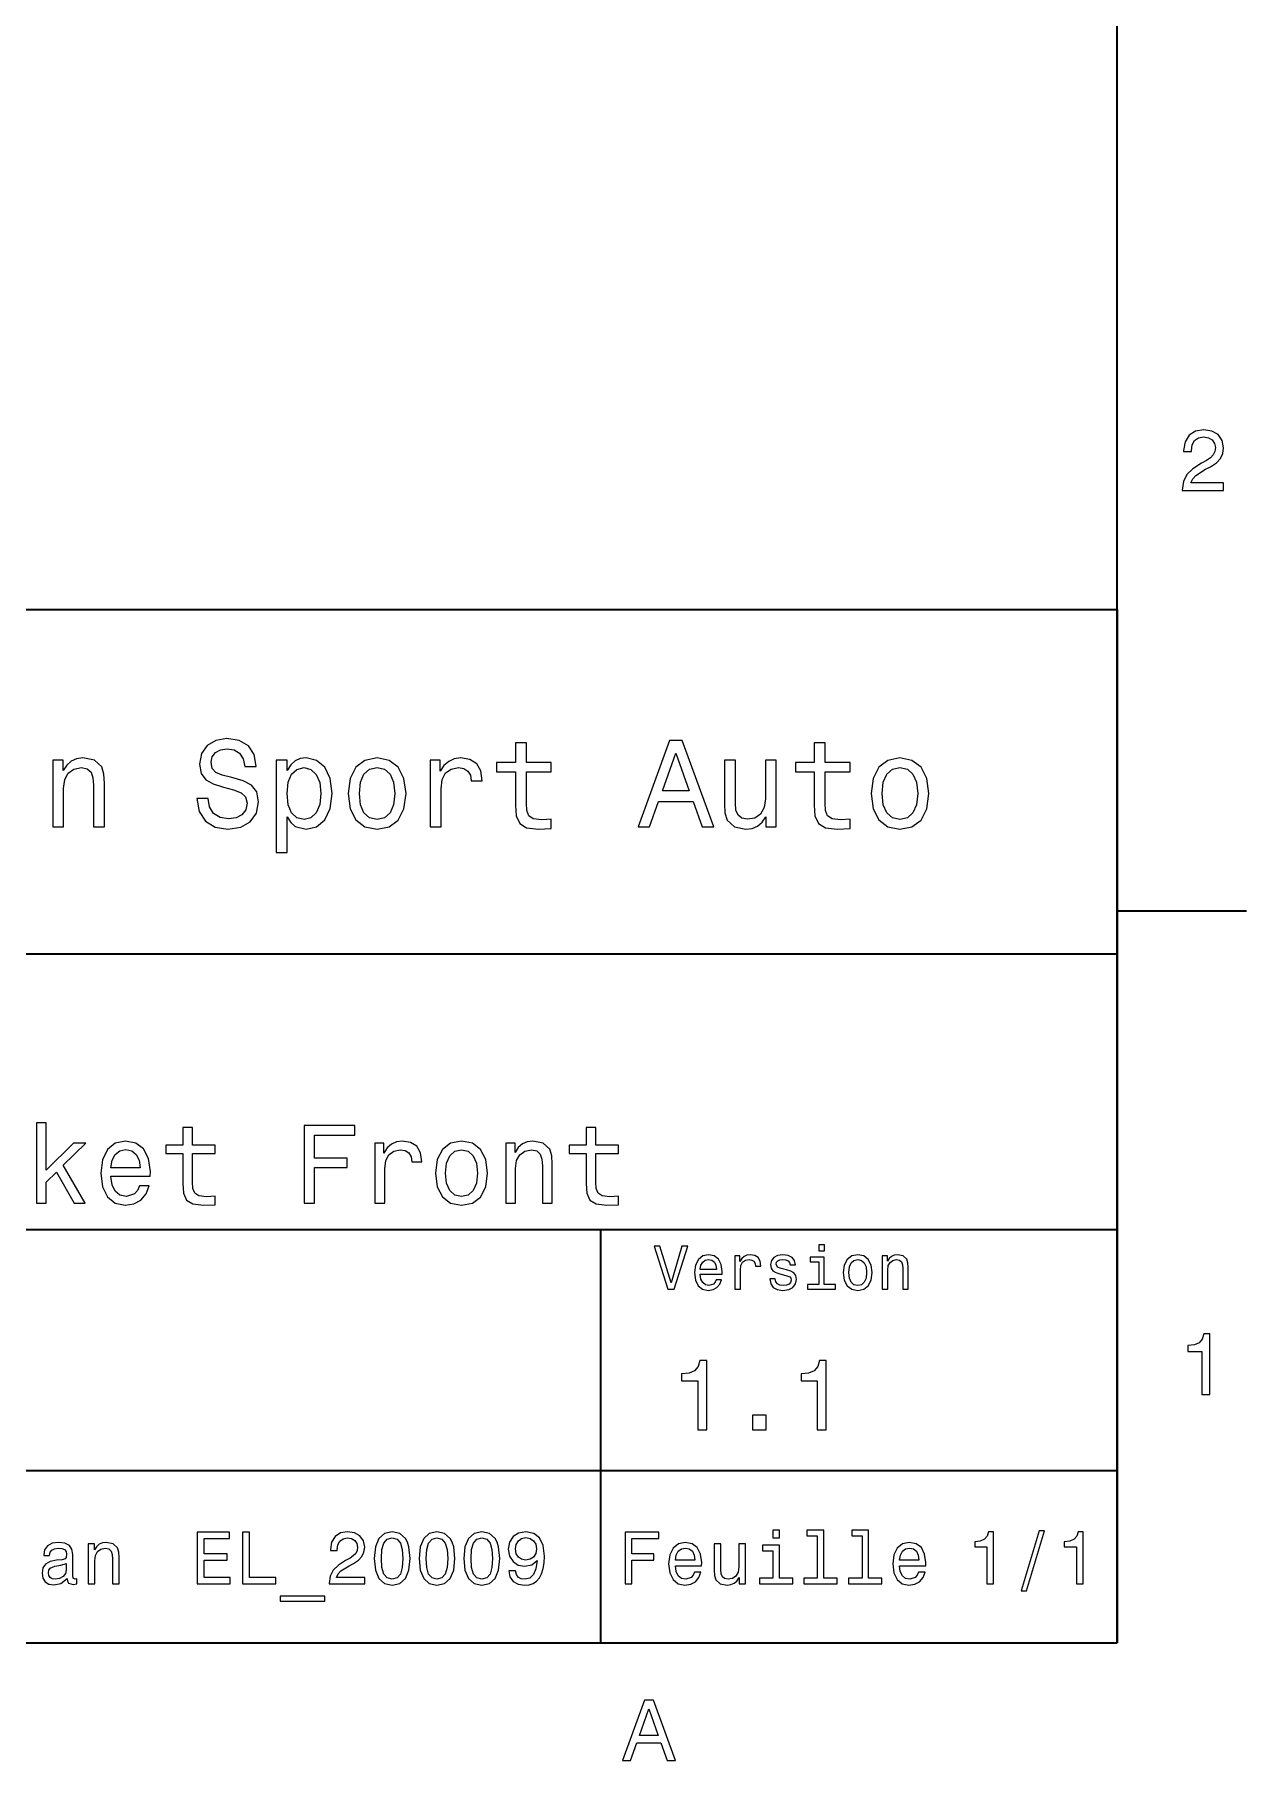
# Model space of a CAD drawing. Extents: x 0 to 297, y 0 to 210.
# Drawn here: x 224.1 to 294.5, y 3.2 to 103.4 of the extents above; entities that cross this region are included whole.
import ezdxf

# ---------------------------------------------------------------- set-up
doc = ezdxf.new("R2010")
doc.units = 0

msp = doc.modelspace()

# ---------------------------------------------------------------- linework, layer by layer
at = {"color": 7, "lineweight": 35}
for p, q in [((287, 10), (287, 200)), ((97, 70), (287, 70)), ((287, 70), (287, 10)), ((162, 50), (287, 50)), ((162, 34), (287, 34)), ((257, 10), (257, 34)), ((162, 20), (287, 20)), ((10, 10), (287, 10)), ((97, 10), (287, 10))]:
    msp.add_line(p, q, dxfattribs=at)
at = {"color": 7, "lineweight": 35, "ltscale": 0.1875}
msp.add_line((287, 52.5), (294.5, 52.5), dxfattribs=at)
at = {"color": 7, "lineweight": 13}
for points in [[(290.76947, 76.916786), (293.175079, 76.916786), (293.175079, 77.350502), (291.273773, 77.350502), (291.3797, 77.587532), (291.561249, 77.784218), (292.121033, 78.142288), (292.418579, 78.293587), (292.751434, 78.510445), (292.988464, 78.762604), (293.124634, 79.060158), (293.175079, 79.398056), (293.089355, 79.821686), (292.852325, 80.154541), (292.489197, 80.366356), (292.020172, 80.442001), (291.536041, 80.35627), (291.167877, 80.119232), (290.930847, 79.740997), (290.850159, 79.241714), (290.850159, 79.171112), (291.309082, 79.171112), (291.309082, 79.211456), (291.354462, 79.554398), (291.490631, 79.806557), (291.707489, 79.967941), (291.994965, 80.023415), (292.287476, 79.972984), (292.504333, 79.846901), (292.645538, 79.650215), (292.695984, 79.403099), (292.660675, 79.171112), (292.56485, 78.974426), (292.403473, 78.802956), (292.181549, 78.651657), (291.884003, 78.490273), (291.389771, 78.177589), (291.041779, 77.844742), (290.835022, 77.441284), (290.76947, 76.931915)], [(234.20462, 59.030979), (233.548996, 59.030979), (233.693085, 58.267288), (234.053314, 57.70533), (234.608078, 57.366714), (235.357361, 57.244236), (236.099426, 57.359509), (236.654175, 57.67651), (237.007202, 58.17363), (237.136902, 58.82925), (237.028824, 59.420029), (236.726227, 59.801872), (236.236313, 60.054031), (235.580704, 60.241352), (235.018738, 60.378242), (234.651306, 60.536743), (234.442368, 60.767288), (234.377533, 61.127522), (234.442368, 61.451729), (234.629684, 61.696686), (234.917877, 61.862389), (235.314133, 61.920029), (235.71759, 61.84798), (236.034592, 61.653458), (236.24353, 61.32925), (236.344391, 60.889767), (237, 60.889767), (237, 60.904179), (236.884735, 61.581409), (236.546112, 62.085732), (236.01297, 62.402737), (235.292511, 62.510807), (234.644104, 62.402737), (234.139771, 62.100143), (233.815567, 61.631844), (233.700287, 61.026657), (233.793961, 60.486309), (234.067734, 60.118874), (234.5, 59.873917), (235.09079, 59.6866), (235.674362, 59.520893), (236.113831, 59.362389), (236.380402, 59.131844), (236.47406, 58.757202), (236.387619, 58.375359), (236.164276, 58.087173), (235.825653, 57.907059), (235.386169, 57.849422), (234.896255, 57.928673), (234.521622, 58.159222), (234.283875, 58.533859)], [(252.05043, 60.579971), (252.05043, 58.64193), (252.093658, 58.015129), (252.29538, 57.582851), (252.698853, 57.330688), (253.383286, 57.244236), (254.132568, 57.280258), (254.132568, 57.827808), (253.585022, 57.78458), (253.087891, 57.842216), (252.82132, 58.022331), (252.706055, 58.324928), (252.684448, 58.75), (252.684448, 60.579971), (254.132568, 60.579971), (254.132568, 61.120316), (252.684448, 61.120316), (252.684448, 62.251438), (252.05043, 62.251438), (252.05043, 61.120316), (250.955322, 61.120316), (250.955322, 60.579971)], [(259.175781, 57.381123), (259.838623, 57.381123), (260.364563, 58.850864), (262.360229, 58.850864), (262.886169, 57.381123), (263.563416, 57.381123), (261.733429, 62.388329), (260.998566, 62.388329)], [(269.399109, 60.579971), (269.399109, 58.64193), (269.442352, 58.015129), (269.644073, 57.582851), (270.047546, 57.330688), (270.731995, 57.244236), (271.481262, 57.280258), (271.481262, 57.827808), (270.933716, 57.78458), (270.436584, 57.842216), (270.170013, 58.022331), (270.054749, 58.324928), (270.033142, 58.75), (270.033142, 60.579971), (271.481262, 60.579971), (271.481262, 61.120316), (270.033142, 61.120316), (270.033142, 62.251438), (269.399109, 62.251438), (269.399109, 61.120316), (268.304016, 61.120316), (268.304016, 60.579971)], [(225.177246, 57.381123), (225.811249, 57.381123), (225.811249, 59.614552), (225.876083, 60.12608), (226.085022, 60.500717), (226.409225, 60.731266), (226.841507, 60.817722), (227.187317, 60.745674), (227.403458, 60.551151), (227.511536, 60.226944), (227.547546, 59.794666), (227.547546, 57.381123), (228.181564, 57.381123), (228.181564, 59.924351), (228.15274, 60.435879), (228.023056, 60.86095), (227.597992, 61.25), (226.935165, 61.386887), (226.567719, 61.336452), (226.257935, 61.199566), (225.991364, 60.969017), (225.782425, 60.659222), (225.782425, 61.25), (225.177246, 61.25)], [(238.786743, 60.652016), (238.786743, 61.25), (238.15274, 61.25), (238.15274, 55.882565), (238.786743, 55.882565), (238.786743, 57.971901), (239.010101, 57.633286), (239.262253, 57.409943), (239.896271, 57.244236), (240.50145, 57.381123), (240.976959, 57.791786), (241.286743, 58.440201), (241.402023, 59.319164), (241.286743, 60.190922), (240.976959, 60.839336), (240.50145, 61.242794), (239.896271, 61.386887), (239.550446, 61.343658), (239.255051, 61.206772), (239.002899, 60.976223)], [(242.338623, 59.311958), (242.453888, 58.432995), (242.785309, 57.78458), (243.311249, 57.381123), (244.017303, 57.244236), (244.716141, 57.381123), (245.242081, 57.777374), (245.573486, 58.425793), (245.695969, 59.311958), (245.573486, 60.190922), (245.242081, 60.846542), (244.716141, 61.242794), (244.017303, 61.386887), (243.311249, 61.242794), (242.785309, 60.839336), (242.453888, 60.190922)], [(247.100861, 57.381123), (247.734863, 57.381123), (247.734863, 59.592937), (247.799713, 60.12608), (247.994232, 60.507923), (248.311249, 60.738472), (248.736313, 60.817722), (249.053314, 60.767288), (249.291077, 60.623199), (249.435165, 60.378242), (249.485596, 60.046829), (250.126801, 60.046829), (250.040344, 60.630402), (249.802597, 61.048271), (249.406342, 61.30043), (248.865997, 61.386887), (248.498566, 61.32925), (248.181549, 61.185158), (247.900574, 60.940201), (247.677246, 60.608788), (247.677246, 61.25), (247.100861, 61.25)], [(260.595093, 59.463257), (261.365997, 61.667866), (262.136902, 59.463257)], [(267.194519, 61.25), (266.560516, 61.25), (266.560516, 59.016571), (266.488464, 58.497837), (266.279541, 58.123196), (265.955322, 57.892651), (265.530243, 57.820602), (265.19165, 57.878242), (264.975494, 58.051151), (264.853027, 58.346542), (264.824219, 58.764408), (264.824219, 61.25), (264.190186, 61.25), (264.190186, 58.706772), (264.211792, 58.195244), (264.348694, 57.770172), (264.766571, 57.381123), (265.436584, 57.244236), (265.796814, 57.294666), (266.106628, 57.424351), (266.373199, 57.647694), (266.589325, 57.971901), (266.589325, 57.381123), (267.194519, 57.381123)], [(272.698853, 59.311958), (272.814117, 58.432995), (273.145508, 57.78458), (273.671448, 57.381123), (274.377502, 57.244236), (275.076355, 57.381123), (275.602295, 57.777374), (275.933716, 58.425793), (276.056183, 59.311958), (275.933716, 60.190922), (275.602295, 60.846542), (275.076355, 61.242794), (274.377502, 61.386887), (273.671448, 61.242794), (273.145508, 60.839336), (272.814117, 60.190922)], [(239.788193, 57.8134), (239.363129, 57.907059), (239.053314, 58.195244), (238.858795, 58.663544), (238.793945, 59.319164), (238.858795, 59.967579), (239.053314, 60.435879), (239.363129, 60.716858), (239.788193, 60.817722), (240.177246, 60.716858), (240.48703, 60.428673), (240.681564, 59.960373), (240.753601, 59.319164), (240.681564, 58.67075), (240.48703, 58.195244), (240.177246, 57.907059)], [(242.98703, 59.319164), (243.05188, 59.967579), (243.253601, 60.435879), (243.57782, 60.72406), (244.017303, 60.824928), (244.449585, 60.72406), (244.773773, 60.443081), (244.97551, 59.967579), (245.047546, 59.319164), (244.97551, 58.663544), (244.773773, 58.188038), (244.449585, 57.899853), (244.017303, 57.806194), (243.57782, 57.899853), (243.253601, 58.188038), (243.05188, 58.663544)], [(273.34726, 59.319164), (273.412109, 59.967579), (273.613831, 60.435879), (273.938019, 60.72406), (274.377502, 60.824928), (274.809784, 60.72406), (275.134003, 60.443081), (275.335724, 59.967579), (275.407776, 59.319164), (275.335724, 58.663544), (275.134003, 58.188038), (274.809784, 57.899853), (274.377502, 57.806194), (273.938019, 57.899853), (273.613831, 58.188038), (273.412109, 58.663544)], [(224.235596, 35.530258), (224.806198, 35.530258), (224.806198, 36.755764), (225.40274, 37.332851), (226.427231, 35.530258), (227.069153, 35.530258), (225.791779, 37.728386), (227.101578, 39.012245), (226.381836, 39.012245), (224.806198, 37.443081), (224.806198, 40.185879), (224.235596, 40.185879)], [(228.560516, 37.105907), (230.842926, 37.105907), (230.849426, 37.371758), (230.745667, 38.117435), (230.460373, 38.675072), (230.006485, 39.012245), (229.403458, 39.135445), (228.8134, 39.005764), (228.359497, 38.642651), (228.067719, 38.052593), (227.963974, 37.274494), (228.061234, 36.476944), (228.353027, 35.893372), (228.80043, 35.530258), (229.384003, 35.407059), (229.889771, 35.491352), (230.304749, 35.711815), (230.609497, 36.061958), (230.784576, 36.528816), (230.220459, 36.528816), (230.103745, 36.269451), (229.93515, 36.074928), (229.455322, 35.919308), (229.085724, 35.990631), (228.806915, 36.217579), (228.625351, 36.587173), (228.560516, 37.086452)], [(232.729828, 38.409222), (232.729828, 36.664986), (232.768723, 36.100864), (232.950287, 35.711815), (233.3134, 35.484871), (233.929382, 35.407059), (234.603745, 35.43948), (234.603745, 35.932274), (234.110947, 35.893372), (233.663544, 35.945244), (233.42363, 36.107349), (233.319885, 36.379681), (233.30043, 36.762245), (233.30043, 38.409222), (234.603745, 38.409222), (234.603745, 38.895531), (233.30043, 38.895531), (233.30043, 39.913544), (232.729828, 39.913544), (232.729828, 38.895531), (231.744232, 38.895531), (231.744232, 38.409222)], [(239.784576, 35.530258), (240.387604, 35.530258), (240.387604, 37.598701), (242.280975, 37.598701), (242.280975, 38.136887), (240.387604, 38.136887), (240.387604, 39.485588), (242.715408, 39.485588), (242.715408, 40.030258), (239.784576, 40.030258)], [(243.889038, 35.530258), (244.459656, 35.530258), (244.459656, 37.520893), (244.518005, 38.000721), (244.693085, 38.344379), (244.978378, 38.551872), (245.360947, 38.623199), (245.64624, 38.577808), (245.860229, 38.448124), (245.989899, 38.227665), (246.035294, 37.929394), (246.612381, 37.929394), (246.534576, 38.454609), (246.320602, 38.830692), (245.963974, 39.057636), (245.477661, 39.135445), (245.146973, 39.083572), (244.861664, 38.953888), (244.60878, 38.733429), (244.407776, 38.435158), (244.407776, 39.012245), (243.889038, 39.012245)], [(247.409943, 37.268009), (247.513687, 36.476944), (247.811951, 35.893372), (248.285294, 35.530258), (248.920746, 35.407059), (249.549713, 35.530258), (250.023041, 35.886887), (250.32132, 36.470459), (250.431549, 37.268009), (250.32132, 38.059078), (250.023041, 38.649136), (249.549713, 39.005764), (248.920746, 39.135445), (248.285294, 39.005764), (247.811951, 38.642651), (247.513687, 38.059078)], [(251.481979, 35.530258), (252.052582, 35.530258), (252.052582, 37.540344), (252.110947, 38.000721), (252.298981, 38.337894), (252.590775, 38.545387), (252.979828, 38.623199), (253.291061, 38.558357), (253.48558, 38.383286), (253.58284, 38.091499), (253.615265, 37.70245), (253.615265, 35.530258), (254.185867, 35.530258), (254.185867, 37.819164), (254.159943, 38.279537), (254.043213, 38.662102), (253.66066, 39.012245), (253.064117, 39.135445), (252.733429, 39.090057), (252.454605, 38.966858), (252.214691, 38.759365), (252.026642, 38.480545), (252.026642, 39.012245), (251.481979, 39.012245)], [(256.150574, 38.409222), (256.150574, 36.664986), (256.189484, 36.100864), (256.371033, 35.711815), (256.734131, 35.484871), (257.350128, 35.407059), (258.024475, 35.43948), (258.024475, 35.932274), (257.531677, 35.893372), (257.08429, 35.945244), (256.84436, 36.107349), (256.740631, 36.379681), (256.721191, 36.762245), (256.721191, 38.409222), (258.024475, 38.409222), (258.024475, 38.895531), (256.721191, 38.895531), (256.721191, 39.913544), (256.150574, 39.913544), (256.150574, 38.895531), (255.164978, 38.895531), (255.164978, 38.409222)], [(228.560516, 37.585735), (228.631836, 38.033138), (228.806915, 38.363831), (229.072754, 38.564842), (229.422913, 38.636166), (229.766571, 38.564842), (230.03241, 38.363831), (230.194519, 38.033138), (230.252869, 37.585735)], [(247.9935, 37.274494), (248.051865, 37.858067), (248.233429, 38.279537), (248.525208, 38.538902), (248.920746, 38.629681), (249.309784, 38.538902), (249.601578, 38.286022), (249.783142, 37.858067), (249.847977, 37.274494), (249.783142, 36.684437), (249.601578, 36.256481), (249.309784, 35.997116), (248.920746, 35.912823), (248.525208, 35.997116), (248.233429, 36.256481), (248.051865, 36.684437)], [(269.992798, 33.117435), (269.657776, 33.117435), (269.657776, 32.757202), (269.992798, 32.757202)], [(261.71109, 33.03458), (261.08429, 30.905619), (260.439484, 33.03458), (260.09726, 33.03458), (260.904175, 30.530979), (261.264404, 30.530979), (262.053314, 33.03458)], [(262.784576, 31.40634), (264.052582, 31.40634), (264.056183, 31.554033), (263.998566, 31.9683), (263.840057, 32.278099), (263.587891, 32.465416), (263.252869, 32.533859), (262.925079, 32.461815), (262.672913, 32.260086), (262.510803, 31.932276), (262.453156, 31.5), (262.507202, 31.056915), (262.669312, 30.732708), (262.917877, 30.530979), (263.242065, 30.462536), (263.523041, 30.509365), (263.753601, 30.631844), (263.922913, 30.826368), (264.020172, 31.085733), (263.706787, 31.085733), (263.641937, 30.941643), (263.548279, 30.833572), (263.281708, 30.747118), (263.076355, 30.786743), (262.921478, 30.912823), (262.820618, 31.118155), (262.784576, 31.395533)], [(262.784576, 31.672911), (262.824219, 31.921469), (262.921478, 32.105186), (263.069153, 32.216858), (263.263702, 32.256485), (263.45462, 32.216858), (263.602295, 32.105186), (263.692352, 31.921469), (263.724792, 31.672911)], [(264.794678, 30.530979), (265.111664, 30.530979), (265.111664, 31.636887), (265.144104, 31.903458), (265.241364, 32.094379), (265.399841, 32.209652), (265.612396, 32.249279), (265.770905, 32.224064), (265.889771, 32.152016), (265.961823, 32.029537), (265.98703, 31.863832), (266.307648, 31.863832), (266.264404, 32.155621), (266.145538, 32.364552), (265.947418, 32.490635), (265.677246, 32.533859), (265.49353, 32.505043), (265.335022, 32.432995), (265.194519, 32.310516), (265.082855, 32.144814), (265.082855, 32.465416), (264.794678, 32.465416)], [(267.791779, 31.658501), (267.485596, 31.730547), (267.258636, 31.8134), (267.182983, 31.982708), (267.20462, 32.101585), (267.280273, 32.188038), (267.40274, 32.242073), (267.579254, 32.263687), (267.748566, 32.242073), (267.881836, 32.177231), (267.968292, 32.079971), (268.004333, 31.950287), (268.314117, 31.950287), (268.314117, 31.957493), (268.260101, 32.191643), (268.112396, 32.375359), (267.881836, 32.490635), (267.579254, 32.533859), (267.273041, 32.490635), (267.049713, 32.371758), (266.90921, 32.195244), (266.865997, 31.971901), (266.898407, 31.755764), (266.999268, 31.604465), (267.164978, 31.496397), (267.406342, 31.420748), (267.759369, 31.334293), (267.975494, 31.244236), (268.033142, 31.17219), (268.054749, 31.064121), (268.022339, 30.930836), (267.935883, 30.829971), (267.79538, 30.765129), (267.608063, 30.743515), (267.409943, 30.765129), (267.265839, 30.840778), (267.168579, 30.963255), (267.128967, 31.132565), (266.822754, 31.132565), (266.873199, 30.844379), (267.020905, 30.635447), (267.255035, 30.509365), (267.579254, 30.462536), (267.917877, 30.509365), (268.166412, 30.635447), (268.317719, 30.837175), (268.371765, 31.100143), (268.332123, 31.327089), (268.220459, 31.481987), (268.036743, 31.582851)], [(269.981995, 30.79755), (269.981995, 32.400574), (269.167877, 32.400574), (269.167877, 32.130402), (269.664978, 32.130402), (269.664978, 30.79755), (269.016571, 30.79755), (269.016571, 30.530979), (270.637604, 30.530979), (270.637604, 30.79755)], [(271.087891, 31.496397), (271.145538, 31.056915), (271.311249, 30.732708), (271.574219, 30.530979), (271.927246, 30.462536), (272.276672, 30.530979), (272.539612, 30.729107), (272.705322, 31.053314), (272.766571, 31.496397), (272.705322, 31.935879), (272.539612, 32.263687), (272.276672, 32.461815), (271.927246, 32.533859), (271.574219, 32.461815), (271.311249, 32.260086), (271.145538, 31.935879)], [(271.412109, 31.5), (271.444519, 31.824207), (271.54538, 32.058357), (271.707489, 32.20245), (271.927246, 32.25288), (272.143372, 32.20245), (272.305481, 32.061958), (272.406342, 31.824207), (272.442352, 31.5), (272.406342, 31.17219), (272.305481, 30.934437), (272.143372, 30.790344), (271.927246, 30.743515), (271.707489, 30.790344), (271.54538, 30.934437), (271.444519, 31.17219)], [(273.350159, 30.530979), (273.667145, 30.530979), (273.667145, 31.647694), (273.699554, 31.903458), (273.804047, 32.090778), (273.966125, 32.206051), (274.182281, 32.249279), (274.355194, 32.213257), (274.463257, 32.115993), (274.517303, 31.95389), (274.535309, 31.737751), (274.535309, 30.530979), (274.852295, 30.530979), (274.852295, 31.802593), (274.837891, 32.058357), (274.773041, 32.270893), (274.560516, 32.465416), (274.229095, 32.533859), (274.04538, 32.508644), (273.890503, 32.440201), (273.757202, 32.324928), (273.65274, 32.170029), (273.65274, 32.465416), (273.350159, 32.465416)], [(291.909241, 24.416786), (292.368164, 24.416786), (292.368164, 27.942001), (292.025208, 27.942001), (291.934448, 27.634365), (291.752899, 27.427593), (291.475525, 27.306557), (291.092224, 27.266211), (291.092224, 26.90814), (291.909241, 26.90814)], [(262.631134, 22.360231), (263.155609, 22.360231), (263.155609, 26.38905), (262.763702, 26.38905), (262.659943, 26.037464), (262.452454, 25.801153), (262.135437, 25.662825), (261.697418, 25.616714), (261.697418, 25.207493), (262.631134, 25.207493)], [(269.570618, 22.360231), (270.095093, 22.360231), (270.095093, 26.38905), (269.703156, 26.38905), (269.599426, 26.037464), (269.391937, 25.801153), (269.074921, 25.662825), (268.636902, 25.616714), (268.636902, 25.207493), (269.570618, 25.207493)], [(265.806915, 22.360231), (266.602295, 22.360231), (266.602295, 23.219021), (265.806915, 23.219021)], [(233.574921, 13.428675), (235.476944, 13.428675), (235.476944, 13.791787), (233.97261, 13.791787), (233.97261, 14.807637), (235.312668, 14.807637), (235.312668, 15.166427), (233.97261, 15.166427), (233.97261, 16.065563), (235.442352, 16.065563), (235.442352, 16.428675), (233.574921, 16.428675)], [(236.207489, 13.428675), (238.135437, 13.428675), (238.135437, 13.791787), (236.605179, 13.791787), (236.605179, 16.428675), (236.207489, 16.428675)], [(241.234863, 13.428675), (243.296829, 13.428675), (243.296829, 13.800432), (241.667145, 13.800432), (241.757919, 14.003603), (241.913544, 14.172191), (242.393372, 14.479107), (242.648407, 14.60879), (242.933716, 14.794669), (243.136887, 15.010807), (243.253601, 15.26585), (243.296829, 15.555476), (243.223343, 15.918589), (243.020172, 16.203892), (242.708923, 16.385447), (242.306915, 16.450289), (241.891922, 16.376802), (241.576355, 16.173632), (241.373199, 15.849424), (241.304031, 15.421471), (241.304031, 15.360951), (241.697403, 15.360951), (241.697403, 15.395534), (241.736298, 15.689482), (241.853027, 15.905621), (242.038895, 16.043949), (242.285294, 16.091499), (242.536011, 16.048271), (242.721893, 15.940203), (242.842926, 15.771614), (242.886154, 15.559799), (242.855896, 15.360951), (242.773773, 15.192364), (242.635437, 15.045389), (242.445236, 14.915707), (242.190201, 14.777378), (241.766571, 14.509366), (241.468292, 14.224064), (241.291061, 13.878242), (241.234863, 13.441643)], [(243.850143, 14.894093), (243.914978, 14.215418), (244.118149, 13.731268), (244.442352, 13.43732), (244.891922, 13.342219), (245.337173, 13.43732), (245.661377, 13.731268), (245.860229, 14.215418), (245.929382, 14.894093), (245.860229, 15.568444), (245.778091, 15.836456), (245.661377, 16.056917), (245.337173, 16.350864), (244.891922, 16.450289), (244.442352, 16.350864), (244.118149, 16.052593), (243.914978, 15.568444)], [(244.265121, 14.894093), (244.299713, 15.417148), (244.407776, 15.793228), (244.602295, 16.013689), (244.891922, 16.091499), (245.177231, 16.013689), (245.37175, 15.793228), (245.479828, 15.417148), (245.514404, 14.894093), (245.479828, 14.366715), (245.37175, 13.990634), (245.177231, 13.770173), (244.891922, 13.696686), (244.602295, 13.770173), (244.407776, 13.990634), (244.299713, 14.366715)], [(246.452438, 14.894093), (246.517288, 14.215418), (246.720459, 13.731268), (247.044662, 13.43732), (247.494232, 13.342219), (247.939468, 13.43732), (248.263687, 13.731268), (248.462524, 14.215418), (248.531693, 14.894093), (248.462524, 15.568444), (248.380402, 15.836456), (248.263687, 16.056917), (247.939468, 16.350864), (247.494232, 16.450289), (247.044662, 16.350864), (246.720459, 16.052593), (246.517288, 15.568444)], [(246.867432, 14.894093), (246.902008, 15.417148), (247.010086, 15.793228), (247.204605, 16.013689), (247.494232, 16.091499), (247.779526, 16.013689), (247.97406, 15.793228), (248.082123, 15.417148), (248.116714, 14.894093), (248.082123, 14.366715), (247.97406, 13.990634), (247.779526, 13.770173), (247.494232, 13.696686), (247.204605, 13.770173), (247.010086, 13.990634), (246.902008, 14.366715)], [(249.054749, 14.894093), (249.119583, 14.215418), (249.322754, 13.731268), (249.646973, 13.43732), (250.096527, 13.342219), (250.541779, 13.43732), (250.865982, 13.731268), (251.064835, 14.215418), (251.134003, 14.894093), (251.064835, 15.568444), (250.982697, 15.836456), (250.865982, 16.056917), (250.541779, 16.350864), (250.096527, 16.450289), (249.646973, 16.350864), (249.322754, 16.052593), (249.119583, 15.568444)], [(249.469727, 14.894093), (249.504318, 15.417148), (249.612381, 15.793228), (249.806915, 16.013689), (250.096527, 16.091499), (250.381836, 16.013689), (250.576355, 15.793228), (250.684433, 15.417148), (250.719009, 14.894093), (250.684433, 14.366715), (250.576355, 13.990634), (250.381836, 13.770173), (250.096527, 13.696686), (249.806915, 13.770173), (249.612381, 13.990634), (249.504318, 14.366715)], [(251.661377, 14.172191), (251.726212, 13.830692), (251.912094, 13.567003), (252.206039, 13.402739), (252.595093, 13.342219), (252.850143, 13.372478), (253.079239, 13.450289), (253.273773, 13.584294), (253.438034, 13.774496), (253.567719, 14.012248), (253.662811, 14.306196), (253.719009, 14.643373), (253.740631, 15.032421), (253.667145, 15.641932), (253.455322, 16.087177), (253.118149, 16.355188), (252.655609, 16.450289), (252.231979, 16.372478), (251.912094, 16.164986), (251.704605, 15.845101), (251.635437, 15.443084), (251.704605, 15.028098), (251.907776, 14.712537), (252.210373, 14.513689), (252.595093, 14.448848), (253.001434, 14.53098), (253.30835, 14.781701), (253.239182, 14.301873), (253.100861, 13.960375), (252.889038, 13.757205), (252.599411, 13.692364), (252.374634, 13.722623), (252.210373, 13.817723), (252.102295, 13.969021), (252.059067, 14.172191)], [(252.054749, 15.447407), (252.097977, 15.715418), (252.219009, 15.927234), (252.40921, 16.061239), (252.655609, 16.108789), (252.91066, 16.061239), (253.105179, 15.927234), (253.226227, 15.719741), (253.273773, 15.45173), (253.226227, 15.179396), (253.105179, 14.976225), (252.906342, 14.850865), (252.642639, 14.807637), (252.404892, 14.850865), (252.219009, 14.976225), (252.097977, 15.175073)], [(258.414978, 13.428675), (258.817017, 13.428675), (258.817017, 14.807637), (260.079254, 14.807637), (260.079254, 15.166427), (258.817017, 15.166427), (258.817017, 16.065563), (260.368866, 16.065563), (260.368866, 16.428675), (258.414978, 16.428675)], [(267.389038, 16.532421), (266.98703, 16.532421), (266.98703, 16.100145), (267.389038, 16.100145)], [(269.572052, 16.212536), (269.572052, 13.748559), (268.789612, 13.748559), (268.789612, 13.428675), (270.73056, 13.428675), (270.73056, 13.748559), (269.952454, 13.748559), (269.952454, 16.532421), (268.975494, 16.532421), (268.975494, 16.212536)], [(272.174347, 16.212536), (272.174347, 13.748559), (271.391937, 13.748559), (271.391937, 13.428675), (273.332855, 13.428675), (273.332855, 13.748559), (272.554749, 13.748559), (272.554749, 16.532421), (271.57782, 16.532421), (271.57782, 16.212536)], [(279.416443, 13.428675), (279.809814, 13.428675), (279.809814, 16.450289), (279.515839, 16.450289), (279.438049, 16.1866), (279.28241, 16.009367), (279.044678, 15.905621), (278.716125, 15.871038), (278.716125, 15.564121), (279.416443, 15.564121)], [(281.42218, 13.026657), (281.720459, 13.026657), (282.766571, 16.510807), (282.463989, 16.510807)], [(284.621033, 13.428675), (285.014404, 13.428675), (285.014404, 16.450289), (284.720459, 16.450289), (284.642639, 16.1866), (284.48703, 16.009367), (284.249268, 15.905621), (283.920746, 15.871038), (283.920746, 15.564121), (284.621033, 15.564121)], [(226.01297, 13.731268), (226.01297, 13.7183), (226.034592, 13.571326), (226.099426, 13.46758), (226.371765, 13.385448), (226.583588, 13.42003), (226.583588, 13.713977), (226.492798, 13.701009), (226.371765, 13.757205), (226.350159, 13.930116), (226.350159, 15.131845), (226.298279, 15.438761), (226.146973, 15.6549), (225.883286, 15.784582), (225.511536, 15.832133), (225.148422, 15.78026), (224.880402, 15.633286), (224.711823, 15.404179), (224.655624, 15.101585), (224.655624, 15.075649), (224.997131, 15.075649), (225.027374, 15.257205), (225.122482, 15.386889), (225.278107, 15.464698), (225.498566, 15.494957), (225.710388, 15.473343), (225.861679, 15.408502), (225.952454, 15.29611), (225.982712, 15.140491), (225.965424, 14.958934), (225.896255, 14.868156), (225.723343, 14.824928), (225.399139, 14.790346), (225.027374, 14.712537), (224.763687, 14.574208), (224.608078, 14.358069), (224.560516, 14.038185), (224.60376, 13.752882), (224.737762, 13.541066), (224.953888, 13.407061), (225.252167, 13.35951), (225.654175, 13.450289)], [(227.236313, 13.428675), (227.616714, 13.428675), (227.616714, 14.768732), (227.655624, 15.075649), (227.780975, 15.300432), (227.97551, 15.438761), (228.234879, 15.490635), (228.442368, 15.447407), (228.572052, 15.330692), (228.636887, 15.136168), (228.658508, 14.876801), (228.658508, 13.428675), (229.03891, 13.428675), (229.03891, 14.954612), (229.021622, 15.261528), (228.943817, 15.516571), (228.688766, 15.75), (228.291077, 15.832133), (228.070618, 15.801874), (227.884735, 15.719741), (227.724792, 15.581412), (227.599426, 15.395534), (227.599426, 15.75), (227.236313, 15.75)], [(261.341492, 14.479107), (262.863098, 14.479107), (262.867432, 14.656341), (262.798279, 15.153459), (262.608063, 15.525217), (262.305481, 15.75), (261.903473, 15.832133), (261.510101, 15.745678), (261.207489, 15.503603), (261.01297, 15.110231), (260.943817, 14.591499), (261.008636, 14.059798), (261.203156, 13.67075), (261.501434, 13.428675), (261.890503, 13.346542), (262.227661, 13.402739), (262.504333, 13.549712), (262.707489, 13.783141), (262.824219, 14.09438), (262.44812, 14.09438), (262.370331, 13.92147), (262.257935, 13.791787), (261.938049, 13.688041), (261.69165, 13.735591), (261.505768, 13.886888), (261.384735, 14.133286), (261.341492, 14.466139)], [(261.341492, 14.798992), (261.389038, 15.097262), (261.505768, 15.317724), (261.682983, 15.45173), (261.916412, 15.49928), (262.145538, 15.45173), (262.322754, 15.317724), (262.430847, 15.097262), (262.469727, 14.798992)], [(265.400574, 15.75), (265.020172, 15.75), (265.020172, 14.409943), (264.976959, 14.098703), (264.851593, 13.873919), (264.657074, 13.735591), (264.402008, 13.692364), (264.198853, 13.726946), (264.069153, 13.830692), (263.995667, 14.007925), (263.978394, 14.258646), (263.978394, 15.75), (263.597992, 15.75), (263.597992, 14.224064), (263.610962, 13.917148), (263.693085, 13.662104), (263.943817, 13.428675), (264.345825, 13.346542), (264.561951, 13.376801), (264.747833, 13.454611), (264.907776, 13.588617), (265.037476, 13.783141), (265.037476, 13.428675), (265.400574, 13.428675)], [(267.376068, 13.748559), (267.376068, 15.672191), (266.399139, 15.672191), (266.399139, 15.347983), (266.995667, 15.347983), (266.995667, 13.748559), (266.21759, 13.748559), (266.21759, 13.428675), (268.162811, 13.428675), (268.162811, 13.748559)], [(274.353027, 14.479107), (275.874634, 14.479107), (275.878967, 14.656341), (275.809814, 15.153459), (275.619598, 15.525217), (275.317017, 15.75), (274.914978, 15.832133), (274.521606, 15.745678), (274.219025, 15.503603), (274.024506, 15.110231), (273.955322, 14.591499), (274.020172, 14.059798), (274.214691, 13.67075), (274.51297, 13.428675), (274.902008, 13.346542), (275.239197, 13.402739), (275.515839, 13.549712), (275.719025, 13.783141), (275.835724, 14.09438), (275.459656, 14.09438), (275.381836, 13.92147), (275.26944, 13.791787), (274.949554, 13.688041), (274.703186, 13.735591), (274.517303, 13.886888), (274.39624, 14.133286), (274.353027, 14.466139)], [(274.353027, 14.798992), (274.400574, 15.097262), (274.517303, 15.317724), (274.694519, 15.45173), (274.927948, 15.49928), (275.157074, 15.45173), (275.33429, 15.317724), (275.442352, 15.097262), (275.481262, 14.798992)], [(225.969742, 14.241355), (225.917877, 14.016571), (225.779541, 13.84366), (225.572052, 13.731268), (225.317017, 13.692364), (225.15274, 13.713977), (225.036026, 13.783141), (224.96254, 13.904179), (224.940933, 14.072767), (224.958221, 14.224064), (225.027374, 14.332133), (225.304047, 14.453171), (225.654175, 14.505044), (225.969742, 14.60879)], [(238.386154, 12.711096), (238.386154, 12.408502), (240.988464, 12.408502), (240.988464, 12.711096)], [(258.266846, 3.166787), (258.730835, 3.166787), (259.098999, 4.195605), (260.495972, 4.195605), (260.864105, 3.166787), (261.338165, 3.166787), (260.05719, 6.67183), (259.542786, 6.67183)], [(259.260376, 4.624279), (259.799988, 6.167507), (260.33963, 4.624279)]]:
    msp.add_lwpolyline(points, close=True, dxfattribs=at)

doc.saveas('drawing.dxf')
